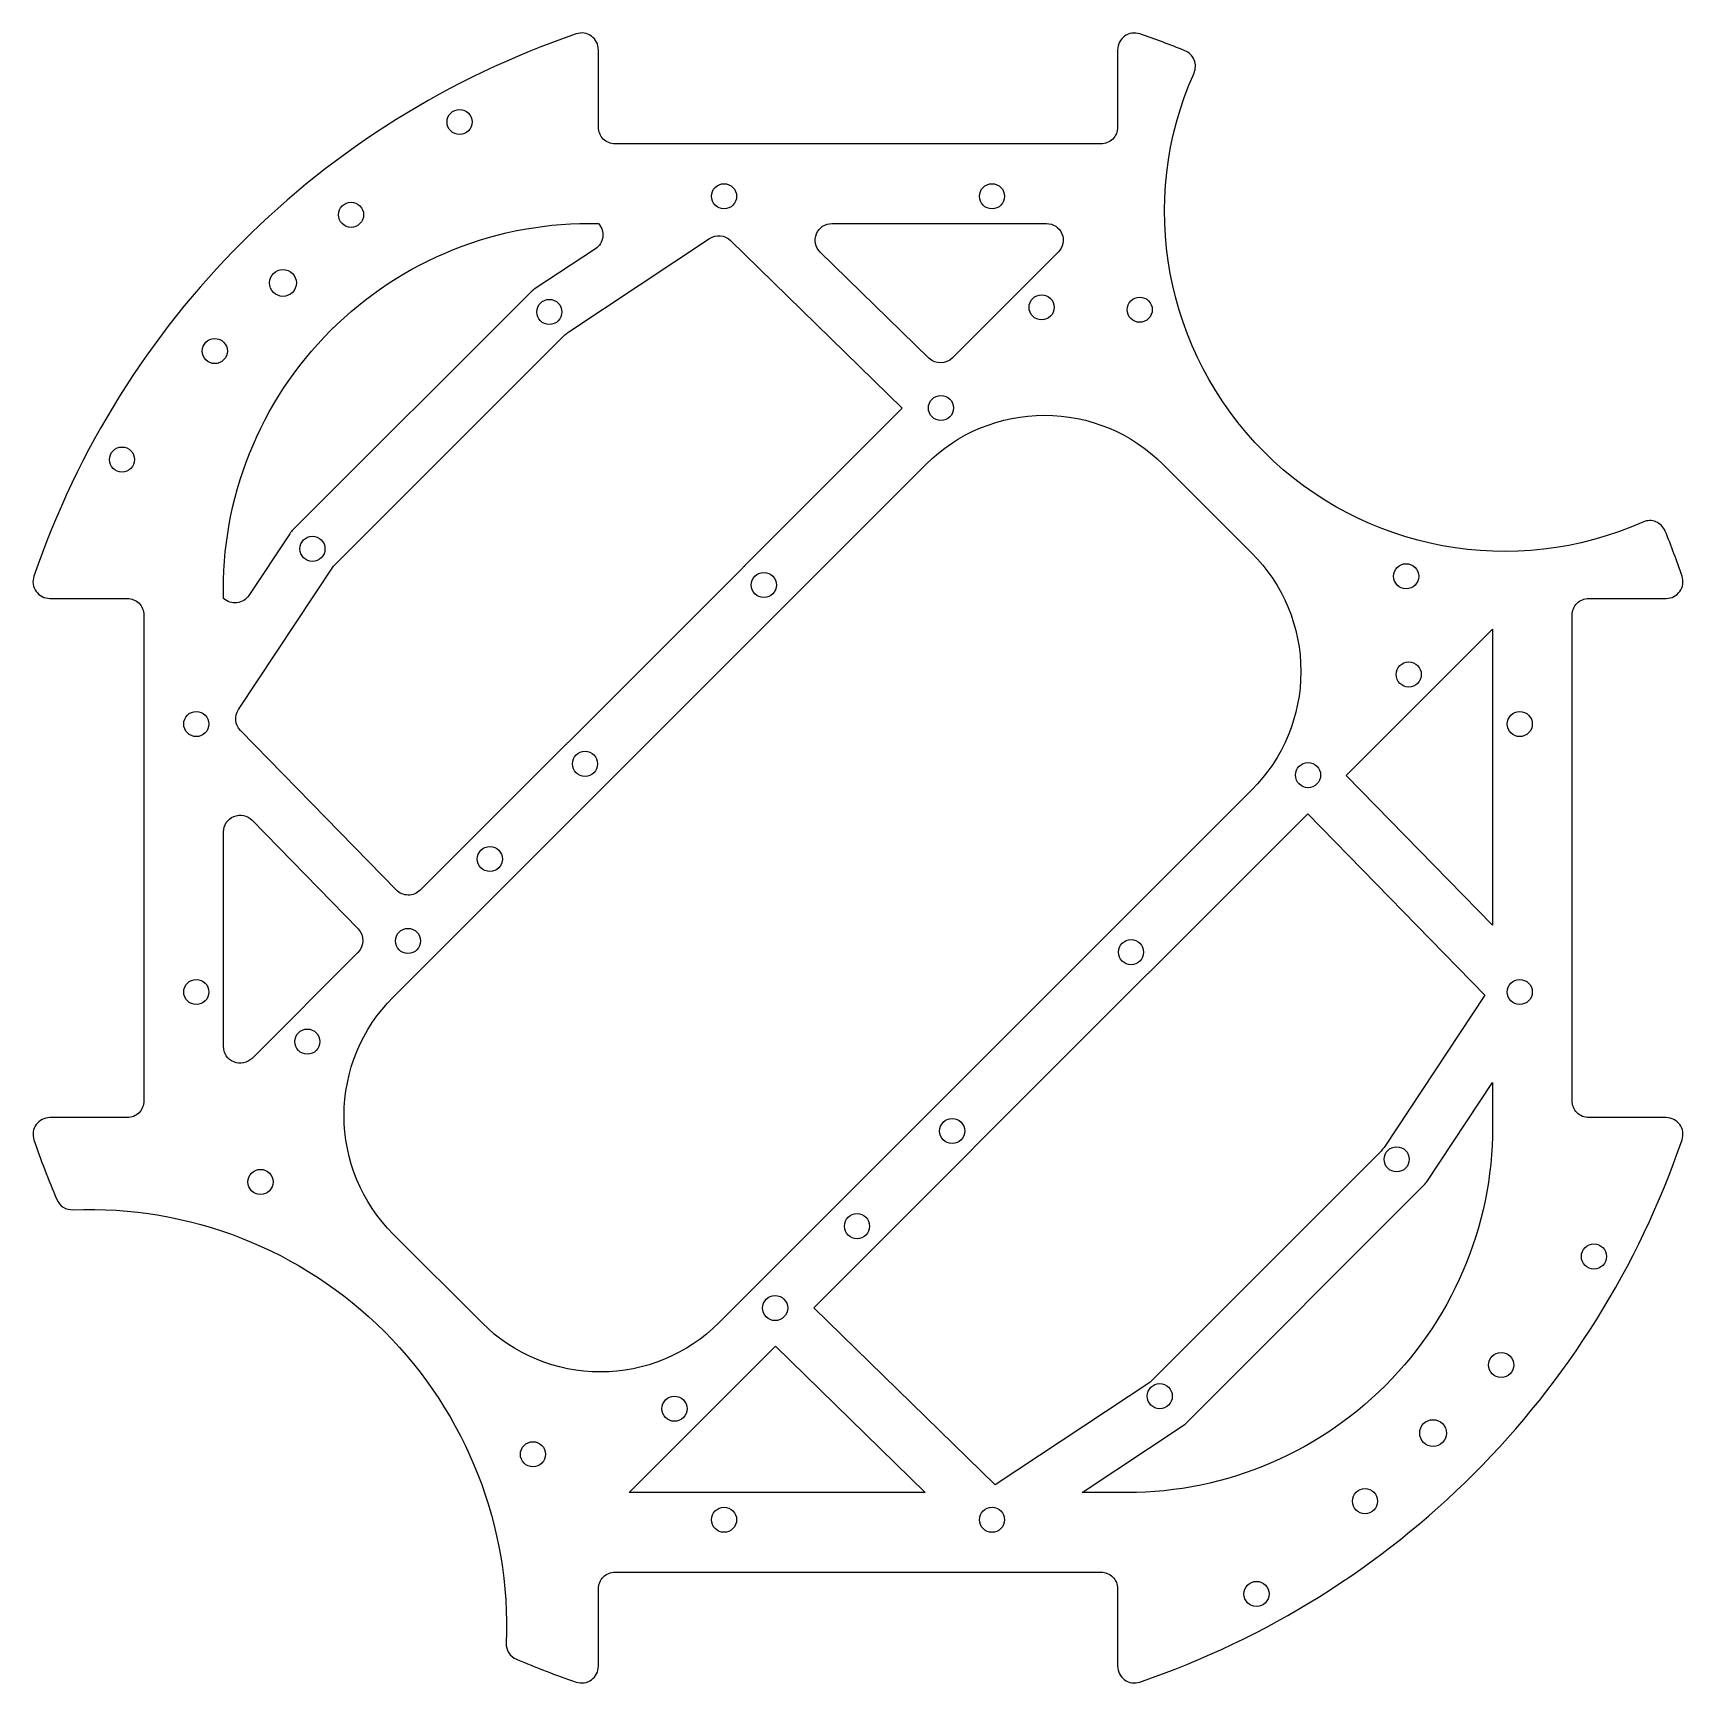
# Model space of a CAD drawing. Header units: millimetres. Extents: x -105 to 92, y -82 to 115.
import ezdxf

# ---------------------------------------------------------------- set-up
doc = ezdxf.new("R2010")
doc.units = ezdxf.units.MM

msp = doc.modelspace()

# ---------------------------------------------------------------- linework, layer by layer
for points in [[(90.12, 55.31, 0.424374), (87.45, 56.39, -0.687661), (33.85, 110, 0.424374), (32.77, 112.67, 0.013844), (27.37, 114.68, 0.514352), (24.73, 112.79), (24.73, 103.54, -0.414214), (22.73, 101.54), (-35.27, 101.54, -0.414214), (-37.27, 103.54), (-37.27, 112.79, 0.514352), (-39.92, 114.68, 0.232004), (-104.68, 49.92, 0.514352), (-102.79, 47.27), (-93.54, 47.27, -0.414214), (-91.54, 45.27), (-91.54, -12.73, -0.414214), (-93.54, -14.73), (-102.79, -14.73, 0.514352), (-104.68, -17.37, 0.018393), (-101.94, -24.52, 0.311435), (-100.02, -25.73, -0.437772), (-48.28, -77.48, 0.311435), (-47.06, -79.4, 0.018393), (-39.92, -82.13, 0.514352), (-37.27, -80.24), (-37.27, -71, -0.414214), (-35.27, -69), (22.73, -69, -0.414214), (24.73, -71), (24.73, -80.24, 0.514352), (27.37, -82.13, 0.232004), (92.13, -17.37, 0.514352), (90.24, -14.73), (81, -14.73, -0.414214), (79, -12.73), (79, 45.27, -0.414214), (81, 47.27), (90.24, 47.27, 0.514352), (92.13, 49.92, 0.013844)], [(-74.13, 54.99), (-79.01, 47.63, -0.464011), (-82.04, 47.27, -0.428544), (-37.27, 92.04, -0.462644), (-37.63, 89.02), (-44.93, 84.19, 0.050134), (-45.43, 83.77), (-73.72, 55.49, 0.049983)], [(13.35, 84.33, 0.010234), (13.26, 84.24), (5, 75.98, -0.410686), (2.19, 75.96), (-10.78, 88.61, -0.672548), (-9.38, 92.04), (16.23, 92.04, -0.668179), (17.64, 88.63)], [(-80.24, 34.01), (-68.89, 51.12), (-41.28, 78.74, 0.044556), (-40.82, 79.11), (-24.01, 90.24, -0.353276), (-21.51, 90.01), (-1, 69.98), (-19.81, 51.17, 0.030177), (-20.07, 50.87), (-40.87, 30.07, 0.030177), (-41.17, 29.81), (-58.55, 12.43, -0.41775), (-61.4, 12.45), (-80.01, 31.51, -0.35345)], [(30.14, 63.29), (40.75, 52.69, -0.414214), (40.75, 24.4), (-22.89, -39.24, -0.414214), (-51.17, -39.24), (-61.78, -28.63, -0.414214), (-61.78, -0.34), (1.86, 63.29, -0.414214)], [(52.04, 26.14), (61.69, 35.8, 0.010234), (61.79, 35.89), (69.5, 43.6), (69.5, 8.25)], [(-78.61, 20.78), (-65.96, 7.81, -0.410686), (-65.98, 5), (-78.63, -7.65, -0.668179), (-82.04, -6.23), (-82.04, 19.38, -0.672548)], [(56.57, -18.28, 0.044556), (56.19, -18.73), (28.58, -46.35), (10.12, -58.59), (-11.55, -37.44), (7.27, -18.62, 0.030177), (7.53, -18.33), (28.33, 2.47, 0.030177), (28.62, 2.73), (47.44, 21.55), (68.59, -0.12)], [(61.64, -22.38), (69.5, -10.52), (69.5, -14.73, -0.428544), (24.73, -59.5), (20.51, -59.5), (32.44, -51.58, 0.049983), (32.95, -51.17), (61.23, -22.89, 0.050134)]]:
    msp.add_lwpolyline(points, format="xyb", close=True)
msp.add_lwpolyline([(-33.61, -59.5), (-16.14, -42.04), (1.75, -59.5)], close=True)
for centre, radius in [((-53.85, 104.16), 1.5), ((-22.27, 95.29), 1.5), ((9.73, 95.29), 1.5), ((-66.81, 93.08), 1.5), ((-74.94, 84.94), 1.6), ((-43.13, 81.48), 1.5), ((15.65, 82.03), 1.5), ((27.37, 81.74), 1.5), ((-83.08, 76.81), 1.5), ((3.63, 70.01), 1.5), ((-94.16, 63.85), 1.5), ((-71.42, 53.19), 1.5), ((59.18, 49.91), 1.5), ((-17.52, 48.87), 1.5), ((59.49, 38.19), 1.5), ((-85.29, 32.27), 1.5), ((72.75, 32.27), 1.5), ((-38.87, 27.52), 1.5), ((47.47, 26.17), 1.5), ((-50.23, 16.15), 1.5), ((-60.01, 6.37), 1.5), ((26.33, 5.03), 1.5), ((-85.29, 0.27), 1.5), ((72.75, 0.27), 1.5), ((-72.03, -5.65), 1.5), ((4.97, -16.33), 1.5), ((58.05, -19.71), 1.5), ((-77.62, -22.41), 1.5), ((-6.39, -27.69), 1.5), ((81.61, -31.31), 1.5), ((-16.17, -37.47), 1.5), ((70.53, -44.27), 1.5), ((29.76, -47.99), 1.5), ((-28.19, -49.49), 1.5), ((62.4, -52.4), 1.6), ((-45.09, -54.93), 1.5), ((54.27, -60.53), 1.5), ((-22.27, -62.75), 1.5), ((9.73, -62.75), 1.5), ((41.31, -71.61), 1.5)]:
    msp.add_circle(centre, radius)

doc.saveas('drawing.dxf')
